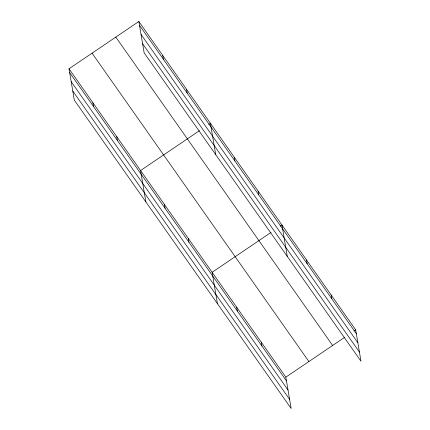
<?xml version="1.0" encoding="UTF-8"?>
<svg xmlns="http://www.w3.org/2000/svg" width="430" height="430" viewBox="0 0 430 430"><rect width="100%" height="100%" fill="white"/><g stroke="black" fill="none" stroke-linecap="round" stroke-linejoin="round"><path stroke-width="0.64" d="M69.015 68.773L285.842 377.142L291.148 408.5L74.315 100.131L69.015 68.773L138.852 21.5L355.685 329.869L360.985 361.227L144.157 52.858L138.852 21.5M199.429 130.688L140.567 170.533L145.872 201.896M208.76 124.377L210.404 123.259L215.709 154.623M270.986 232.453L212.124 272.298L217.424 303.655M280.312 226.137L281.962 225.024L287.267 256.382M285.842 377.142L344.709 337.297M354.035 330.982L355.685 329.869M139.492 25.3L356.325 333.664M141.035 34.395L357.862 342.758M142.615 43.763L359.448 352.132M115.804 37.098L332.637 345.467M92.058 53.175L308.89 361.539M69.655 72.573L286.488 380.937M71.192 81.668L288.025 390.037M72.778 91.036L289.61 399.406M331.111 294.921L331.75 298.716M306.536 259.973L307.176 263.767M258.107 191.103L258.752 194.898M234.259 157.181L234.898 160.981M261.268 342.194L261.913 345.989M236.694 307.246L237.338 311.04M186.555 89.343L187.195 93.138M162.701 55.422L163.346 59.216M188.27 238.376L188.915 242.176M164.421 204.454L165.061 208.254M116.718 136.616L117.358 140.411M92.864 102.695L93.509 106.495"/></g></svg>
